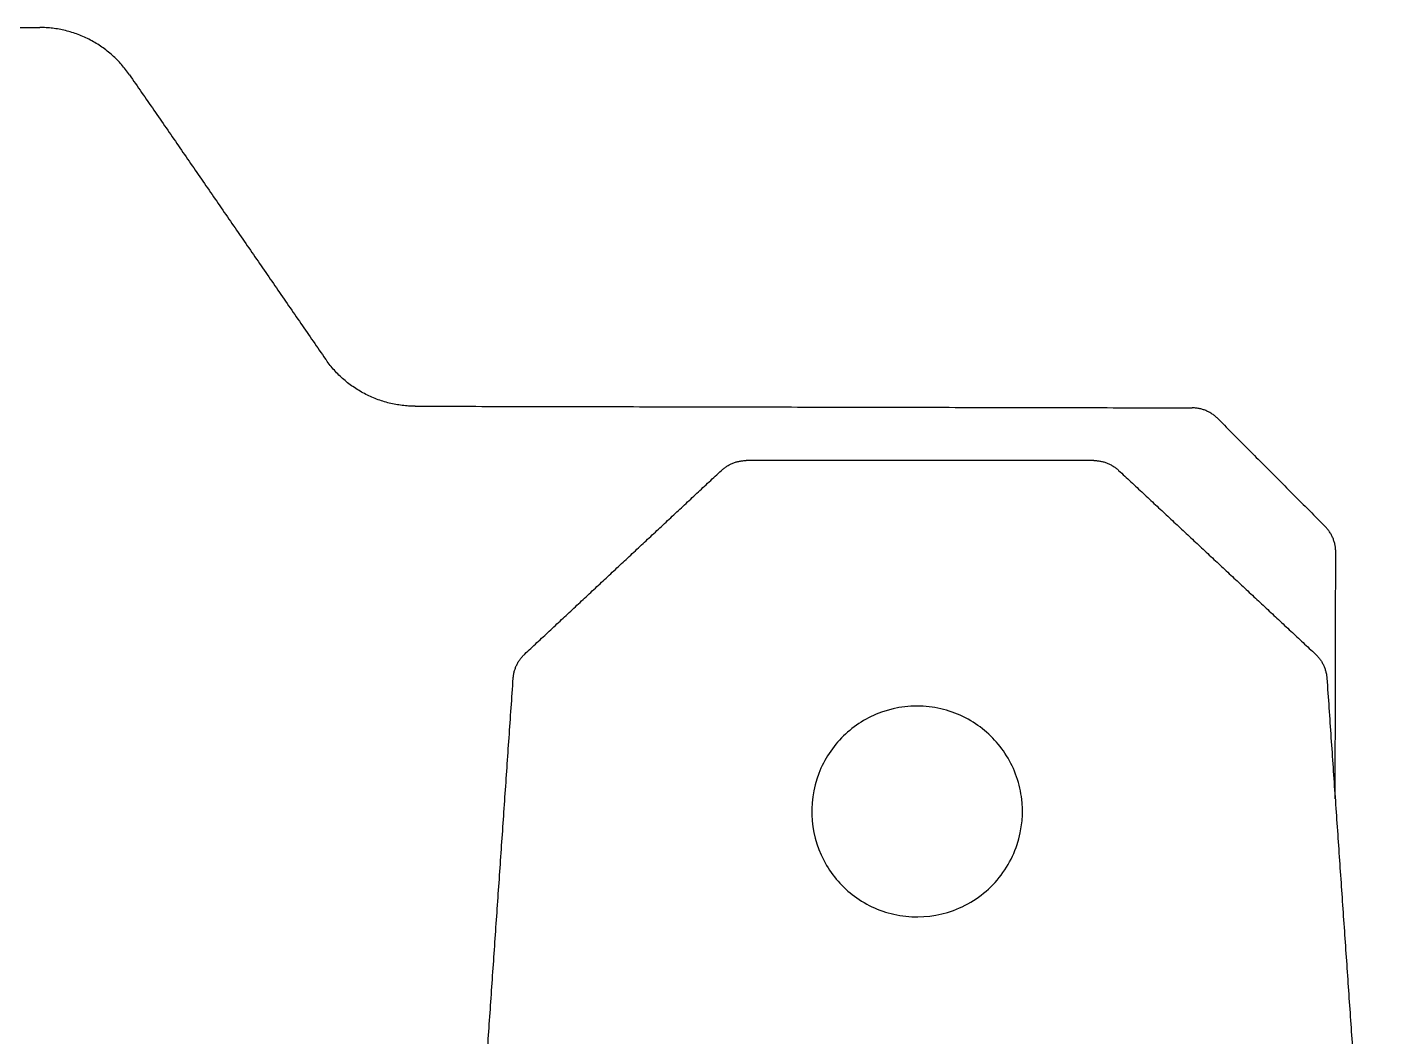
# Model space of a CAD drawing. Header units: millimetres. Extents: x 181 to 381, y 0 to 208.
# Drawn here: x 321.49 to 359.03, y 58.26 to 85.99 of the extents above; entities that cross this region are included whole.
import ezdxf

# ---------------------------------------------------------------- set-up
doc = ezdxf.new("R2010")
doc.units = ezdxf.units.MM
doc.layers.add('Make2D$可见线$曲线', color=7, linetype='Continuous', true_color=0x000000)

msp = doc.modelspace()

# ---------------------------------------------------------------- linework, layer by layer
at = {"layer": 'Make2D$可见线$曲线', "color": 18, "lineweight": -3, "true_color": 0x000000}
for points, weights in [([(319.561, 85.994), (319.561, 85.994), (321.561, 85.989)], [1, 0.707106781187, 1]), ([(324.298, 84.692), (323.406, 85.985), (321.835, 85.989)], [1, 0.885856496125, 1]), ([(332.15, 75.582), (330.579, 75.586), (329.687, 76.879)], [1, 0.885856496125, 1]), ([(354.22, 75.242), (353.927, 75.536), (353.513, 75.537)], [1, 0.923879532511, 1]), ([(340.575, 73.819), (340.863, 74.088), (341.257, 74.088)], [1, 0.930347796207, 1]), ([(350.813, 74.088), (351.207, 74.088), (351.495, 73.819)], [1, 0.930347796206, 1]), ([(357.464, 71.569), (357.465, 71.983), (357.173, 72.277)], [1, 0.923879532512, 1]), ([(334.85, 68.108), (334.878, 68.502), (335.166, 68.77)], [1, 0.930347808363, 1]), ([(356.905, 68.77), (357.193, 68.502), (357.22, 68.108)], [1, 0.930347978913, 1])]:
    msp.add_rational_spline(points, weights, degree=2, dxfattribs=at)
for points in [[(321.561, 85.989), (321.698, 85.989), (321.835, 85.989)], [(324.298, 84.692), (326.992, 80.786), (329.687, 76.879)], [(332.15, 75.582), (342.831, 75.56), (353.513, 75.537)], [(354.22, 75.242), (355.696, 73.76), (357.173, 72.277)], [(350.813, 74.088), (346.035, 74.088), (341.257, 74.088)], [(335.166, 68.77), (337.87, 71.295), (340.575, 73.819)], [(351.495, 73.819), (354.2, 71.295), (356.905, 68.77)], [(357.449, 64.794), (357.457, 68.181), (357.464, 71.569)], [(333.041, 41.946), (333.946, 55.027), (334.85, 68.108)], [(357.22, 68.108), (358.125, 55.027), (359.03, 41.946)]]:
    msp.add_open_spline(points, degree=2, dxfattribs=at)
msp.add_open_spline([(347.977, 62.372), (347.646, 62.049), (346.843, 61.575), (345.475, 61.487), (344.258, 61.983), (343.373, 62.935), (342.966, 64.189), (343.151, 65.499), (343.867, 66.584), (344.969, 67.273), (346.284, 67.426), (347.528, 66.988), (348.457, 66.08), (348.923, 64.852), (348.802, 63.486), (348.308, 62.695), (347.977, 62.372)], degree=3, knots=[0, 0, 0, 0, 1.532849, 3.003224, 4.423287, 5.780436, 7.213083, 8.683362, 10.052774, 11.422219, 12.892496, 14.325131, 15.682275, 17.102358, 18.572716, 20.10555, 20.10555, 20.10555, 20.10555], dxfattribs=at)

doc.saveas('drawing.dxf')
